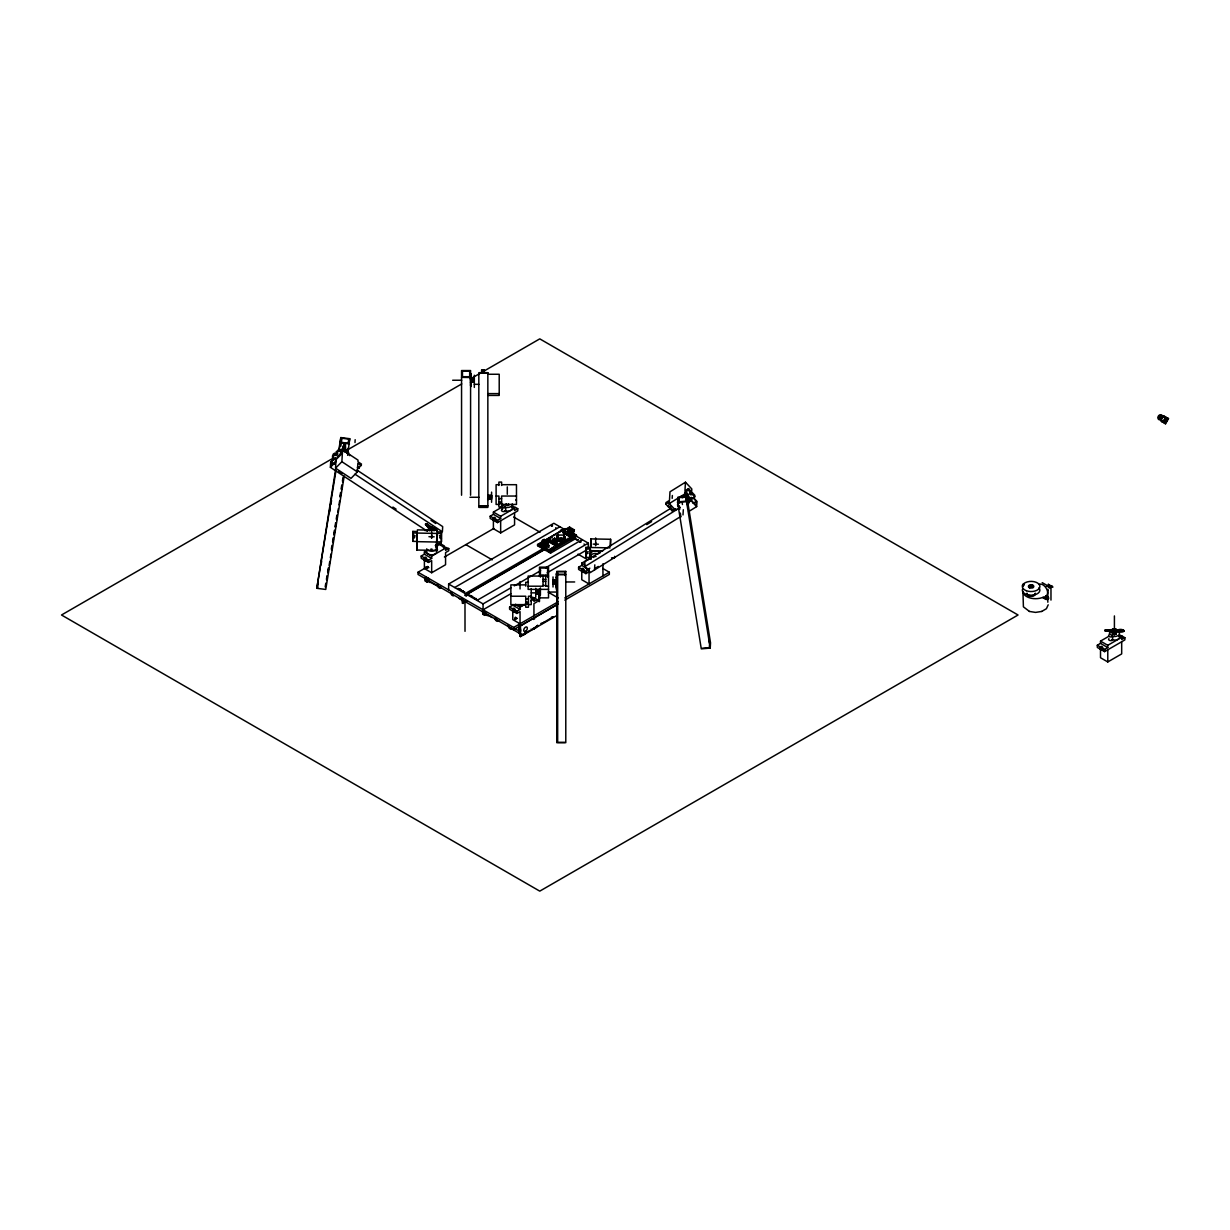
<?xml version="1.0" encoding="UTF-8"?>
<svg xmlns="http://www.w3.org/2000/svg" width="1230" height="1230" viewBox="0 0 1230 1230"><rect width="100%" height="100%" fill="white"/><g stroke="black" fill="none" stroke-linecap="round" stroke-linejoin="round"><path stroke-width="1.5" d="M435.435 545.797L440.894 543.706M440.847 543.875C437.265 543.875 441.509 543.798 440.217 544.49M440.601 543.983L440.755 543.429M470.583 385.036L471.029 386.435L470.583 381.761L471.029 382.991M470.583 383.868L470.583 384.729M471.029 382.791L470.583 383.422L470.583 373.889M470.583 385.421L471.029 384.544L471.029 385.559M471.029 384.129L470.583 382.791M471.029 373.889L471.029 386.404M487.849 496.044L487.849 495.26L488.31 498.673L488.295 495.26M516.2 500.087L516.2 499.718M516.354 500.595L516.323 499.78M539.493 595.751L539.032 601.516L539.493 594.444M556.083 579.499L556.76 590.984L556.083 582.959M556.314 579.93L556.314 573.211M556.76 590.969L556.76 589.447M556.76 574.333L556.314 574.302M1116.317 630.052L1116.363 630.344A1.983 1.138 0 0 1 1114.38 631.497A1.983 1.138 0 0 1 1112.397 630.344A1.983 1.138 0 0 1 1114.395 629.207L1115.871 629.729L1114.395 629.391A1.983 1.138 0 0 0 1112.397 630.529A1.983 1.138 0 0 0 1114.38 631.682A1.983 1.138 0 0 0 1116.363 630.529C1123.605 626.67 1128.74 634.142 1116.071 631.574C1117.886 630.068 1114.903 627.93 1116.732 630.713A2.429 1.399 0 0 1 1112.658 631.344A2.429 1.399 0 0 1 1113.765 628.991L1115.672 629.114M1116.194 629.376L1115.026 629.176A2.429 1.399 0 0 0 1111.982 630.283A2.429 1.399 0 0 0 1114.165 631.928A2.429 1.399 0 0 0 1116.825 630.544L1116.148 629.529M1116.732 631.282L1116.763 629.991M1123.052 631.405L1122.452 630.421L1123.928 630.759L1112.966 629.806L1112.627 634.188L1116.194 634.188L1116.394 630.344M1123.728 631.267L1123.59 630.267M1123.836 631.205L1123.851 630.39M471.029 375.657L471.029 377.887L470.583 376.78M470.583 375.688L470.583 377.518L461.558 377.379M470.583 375.319C471.49 371.076 470.767 385.513 470.583 378.21L474.319 378.194M488.295 499.611L488.295 496.766M539.032 590.569L539.493 589.601L535.757 590.016M539.032 601.516L539.032 599.948M539.032 600.486L539.032 593.46L539.048 594.428M539.032 598.702L539.048 598.026M539.048 596.965L539.048 596.243M539.493 601.516L539.493 588.786M556.314 586.818L556.314 586.018M556.083 582.098L556.083 584.388L556.314 583.497M556.314 577.777L556.314 577.039M463.003 591L462.203 591.292L463.341 590.846M471.029 384.729L471.029 383.914M471.582 595.904L470.583 596.319L471.69 595.874M682.281 497.535L683.173 497.566M425.488 524.072L429.762 529.807M344.631 449.211L344.615 449.473A2.429 1.983 3.3 0 0 342.724 449.488L345.692 450.119L345.215 449.473M344.062 443.922L342.171 449.734M344.615 449.473L342.74 449.165A5.043 4.121 3.3 0 0 339.48 450.795M344.231 443.43L345.322 443.738M344.661 443.277L345.307 443.999M682.988 496.859L681.943 497.566L683.111 496.935M425.534 524.687L426.364 523.703L434.405 528.608M425.734 525.01L425.534 523.949M434.036 528.177C427.487 525.702 436.204 531.637 426.21 523.657M426.825 524.272L426.164 525.026L426.502 523.78M429.87 529.269L425.749 524.749M430.93 527.778L432.914 527.547M431.853 528.393L432.284 527.455M344.216 476.041L325.75 589.447L316.817 588.309L335.59 469.706M317.74 587.894L317.986 583.743M427.302 531.206L330.378 467.323L330.686 462.111L334.022 458.698M334.545 458.652L331.208 462.065L330.962 466.232L335.406 461.68L335.652 457.514M357.361 467.323L358.853 468.261L361.497 464.094L357.945 461.742L358.038 460.128L342.57 449.934L342.478 451.548L338.927 449.211L338.834 450.78L342.386 453.117L336.051 459.605L332.5 457.252L332.592 455.7C333.914 451.118 335.698 455.177 337.712 453.378M338.927 449.211L336.374 451.825C339.296 453.839 335.267 458.067 335.144 453.086M361.405 465.647L357.853 463.31L357.361 471.89L351.027 478.378L335.544 468.184L336.128 458.16M339.28 450.334L340.818 437.573L349.75 438.71L347.598 455.254M341.448 442.37L341.679 438.203L348.828 439.125L348.582 443.277L341.448 442.37L340.833 446.152M335.544 468.184L341.879 461.696L342.386 453.117M354.993 442.569L355.163 439.71M358.853 468.261L358.945 466.693M412.834 531.406L412.742 532.959L441.401 533.528L441.493 531.96L436.988 531.883L437.08 530.268L417.431 529.884L417.339 531.498L412.834 531.406L412.742 541.354L417.247 541.446L417.247 533.051L416.739 550.041L436.389 550.425L436.896 533.436L436.804 550.779A2.26 1.307 0 0 0 437.173 549.21M412.742 541.354L412.834 539.801M416.739 550.041L417.247 541.446M431.576 538.202L431.761 535.188M432.268 527.947L433.283 528.239M436.896 541.83L441.401 541.923L441.493 531.96M441.401 541.923L441.401 533.528M680.528 516.615L590.2 572.627L584.65 566.723L584.957 561.51L670.442 508.497M610.095 547.873L585.941 547.396L585.849 548.964L590.354 549.041L590.262 559.05L590.354 549.041M590.354 557.436L585.849 557.359L585.941 555.791M590.446 547.488L590.954 538.894L610.603 539.278L610.603 545.997M595.581 545.736L595.766 542.722M594.521 570.043L594.813 564.847M610.188 546.151L610.603 539.278M614.6 556.344L614.508 557.913L611.51 557.851M670.888 506.207L669.627 508.175L670.78 506.422L668.397 506.868L665.845 504.146L665.937 502.593L669.489 500.395L669.981 491.8L685.464 482.206L691.798 488.94L691.491 494.091M668.397 506.868L668.736 504.838M669.627 508.175L672.18 510.88L675.731 508.682L675.639 510.296L669.305 503.562L669.397 501.948L665.845 504.146M672.18 498.35L672.349 495.49M672.18 510.88L672.272 509.328L669.72 506.606M677.592 502.424L677.884 497.212L686.832 496.428L710.525 642.875L710.217 648.087L701.285 648.871L677.592 502.424L686.524 501.625L686.832 496.428M678.76 497.658L678.514 501.825L685.663 501.179L685.894 497.028L678.76 497.658L679.667 503.285M683.004 514.94L683.311 509.727M688.6 511.619L696.657 506.606L684.772 493.968L684.864 492.354L688.416 490.155L688.508 488.602L684.956 490.801L685.464 482.206M684.864 492.354L691.199 499.088L694.75 496.889L694.842 495.336L692.29 492.615C691.875 497.581 687.862 493.215 691.06 491.308L688.508 488.602M691.306 497.243L691.106 500.702L687.878 502.701M691.86 497.996L691.691 500.779L696.134 505.499L696.38 501.333L693.043 497.796M696.657 506.606L696.964 501.41L693.628 497.858M709.526 644.858L709.356 647.641L702.207 648.272M426.241 567.584L427.471 568.46L425.626 567.138L427.702 566.538L428.793 567.676L427.533 566.769M426.902 567.952L428.178 567.138M514.693 618.367L515.708 619.49L514.755 618.321L517.184 618.336L515.293 618.905M516.569 618.167L515.37 617.214L515.939 617.89M1047.822 602.223L1047.852 589.846M1048.606 585.111C1050.082 585.08 1054.848 586.756 1048.36 587.417M1052.065 586.479C1054.202 589.524 1051.512 582.497 1049.359 588.155M415.079 535.65L412.834 536.418L413.726 534.512M588.186 551.64L585.941 552.408L586.08 554.115L588.094 553.192L585.849 552.347L586.172 550.64M1048.206 604.806L1046.423 608.712L1041.702 611.448M338.665 450.795L340.818 437.573M316.817 588.309L335.898 471.121M321.061 564.831L321.676 561.049M329.686 511.911L330.301 508.128M330.916 504.362L331.531 500.579M341.064 441.985L341.679 438.203M348.213 442.892L348.828 439.125M325.197 586.925L325.812 583.143M326.427 579.361L327.042 575.579M327.657 571.796L328.272 568.029M331.347 549.118L331.977 545.336M332.592 541.569L333.207 537.787M333.822 534.005L334.437 530.222M335.052 526.44L335.667 522.658M336.282 518.876L336.897 515.109M339.972 496.197L340.587 492.415M341.202 488.648L341.817 484.866M342.432 481.084L343.047 477.302M326.673 580.468L327.288 576.686M327.903 572.903L328.518 569.121M329.133 565.339L329.748 561.557M330.363 557.79L330.978 554.007M331.593 550.225L332.208 546.443M332.823 542.661L333.438 538.878M334.053 535.096L334.683 531.329M335.298 527.547L335.913 523.765M336.528 519.982L337.143 516.2M337.758 512.418L338.373 508.636M338.988 504.869L339.603 501.087M340.218 497.304L340.833 493.522M341.448 489.74L342.063 485.958M342.678 482.175L343.293 478.409M347.598 451.948L348.213 448.166M348.828 444.384L349.75 438.71M549.226 541.046L550.056 540.554L549.226 539.955L548.426 540.585L549.257 541.246M551.378 542.292L550.625 541.646L551.424 542.491M553.608 543.568L554.438 543.091L553.608 542.491L552.808 543.122L553.638 543.783M555.345 544.567L556.175 544.091L555.345 543.491L554.546 544.121L555.376 544.782M427.502 525.395L427.779 526.302L428.132 525.425M429.47 526.655L428.563 526.978L429.408 526.932M429.439 527.116L428.578 526.717L429.408 526.824M431.668 572.75L445.568 564.724L445.568 552.577L448.75 550.732L448.75 548.519L445.568 550.364L445.568 548.088L431.668 556.114L431.668 558.389L424.396 554.192L421.198 556.037L421.198 558.236L424.135 559.927C423.566 554.668 428.886 557.913 425.549 560.757L428.471 562.433L431.668 560.603L431.668 572.75L424.396 568.552L424.396 559.881M424.135 559.927L426.149 559.296M517.753 508.682L514.571 510.527L514.571 508.251L500.656 516.277L500.656 518.553L493.399 514.355L490.201 516.2L490.201 518.414L493.138 520.09C492.569 514.832 497.873 518.076 494.537 520.92L497.474 522.612L517.753 510.896L517.753 508.682L514.817 506.991L512.31 507.344M493.138 520.09L495.644 519.752M524.687 604.468L520.044 607.143L520.044 609.419L512.772 605.221L509.589 607.067L509.589 609.265L512.526 610.956C511.957 605.698 517.261 608.942 513.925 611.771L516.861 613.463L520.044 611.633L520.044 623.779L512.772 619.582L512.772 609.173M512.526 610.956L514.817 610.449M533.943 615.753L533.943 603.607L537.141 601.762L537.141 599.548L534.204 597.857L531.913 598.38M582.928 569.736L585.864 571.427L589.047 569.582L581.775 565.385L578.592 567.23L578.592 569.429L581.513 571.12C580.96 565.862 586.264 569.106 582.928 571.935L585.864 573.626L589.047 571.796L589.047 583.942L581.775 579.745L581.775 569.336M581.513 571.12L583.543 570.489M1124.866 637.709L1121.683 639.554L1121.683 637.278L1107.784 645.304L1107.784 647.58L1100.512 643.382L1097.314 645.227L1097.314 647.441L1100.25 649.133C1099.682 643.859 1105.001 647.103 1101.665 649.947L1104.586 651.639L1124.866 639.923L1124.866 637.709L1121.945 636.018L1119.915 636.663M1100.25 649.133L1102.772 648.779M1112.812 633.619L1112.966 632.758M1116.194 634.188L1115.164 632.774M1112.012 631.267L1112.704 629.499L1112.627 631.897L1104.848 630.313L1112.704 629.499M1113.35 630.191L1115.303 630.852L1113.857 629.991M437.526 585.096A7.718 4.443 -60.1 0 0 440.847 588.171L441.078 587.356A6.827 3.936 -60.1 0 1 440.509 587.371M465.017 631.328L464.986 601.116A6.827 3.936 -60.1 0 1 464.417 601.116M494.937 618.244A7.718 4.443 -60.1 0 0 498.258 621.319L498.719 620.458M1121.299 630.652L1120.422 631.005L1121.253 630.713M1122.314 630.59L1123.205 630.606M1105.708 630.037C1108.599 632.589 1099.205 628.284 1112.627 631.528M348.336 454.762L348.582 452.64A5.043 4.121 3.3 0 0 344.046 449.15M343.97 445.752L344.831 446.198M345.061 444.215L344.339 444.814L344.877 444.23M344.585 447.459L344.062 447.582M344.892 443.969L344.169 444.568M692.29 492.615L690.799 493.491L689.63 492.538M344.077 443.661L342.74 449.211M548.273 541.523C556.637 536.68 541.139 544.644 550.763 540.139M552.931 541.615L549.825 542.491L552.531 541.523M552.332 541.431L550.071 542.63M552.654 544.06L555.16 542.907L554.115 542.276M556.098 543.214C557.744 543.46 554.161 544.767 553.792 544.767M345.184 450.657L344.984 449.873M427.164 530.807L429.347 528.239A5.043 4.121 3.3 0 1 435.482 528.762L436.327 529.592A5.043 4.121 3.3 0 1 437.142 531.652M557.129 536.603L557.759 535.65M557.129 537.233L557.359 536.28M557.129 537.848L557.359 536.895M557.129 538.479L557.359 537.525M557.359 538.156L556.852 539.171L556.852 535.988L557.759 536.065M427.594 566.6L427.594 566.969M439.418 535.573C443.031 537.725 436.819 537.08 441.401 538.54M593.475 556.683L593.644 557.482M1164.948 423.397L1167.87 418.323M1164.333 423.043L1165.579 423.766L1168.5 418.677L1164.318 416.263L1165.563 416.985M426.779 560.173L425.549 560.757M556.852 543.045L556.098 543.445M584.173 571.366L582.928 571.935M1047.514 598.18C1044.208 595.966 1049.375 600.055 1045.838 598.441M561.387 541.015L558.712 541.015L561.51 541.077M1113.627 629.914L1113.35 630.698M1105.57 630.39L1112.704 629.868M542.907 544.383L542.507 540.216L542.107 544.383M540.416 542.999C541.938 542.061 539.247 544.905 540.416 546.689M544.521 539.739C543.537 537.31 542.568 549.349 544.521 549.01M544.352 541.861L544.521 547.166M546.074 540.816L545.674 539.724L546.151 546.243M546.151 540.677L546.074 540.693M547.304 538.786L547.304 539.478M548.918 537.848L548.918 538.555M550.533 536.926L550.533 537.618M547.365 541.154C545.367 542.507 549.979 540.431 547.365 545.551M552.162 535.988L552.162 536.68M553.777 535.05L553.777 535.742M542.507 548.534L542.507 547.842M555.391 534.112L555.391 534.804M557.021 533.174L557.021 533.866M558.635 532.236L558.635 532.944M561.879 530.376L561.879 531.068M563.494 529.438L563.494 530.13M546.028 549.21L545.736 550.41L545.443 549.21M550.133 548.611L550.64 549.395L550.932 548.611M551.747 547.673L552.562 547.673M553.377 546.735C554.284 546.228 553.792 546.889 554.177 550.425M554.991 545.797L555.791 545.797M556.621 544.859L557.421 544.859M558.236 543.921L559.035 543.921M559.85 542.999L560.357 543.783L560.649 542.999M561.48 542.061L561.987 542.861L562.279 542.061M563.094 541.123L563.894 541.123M564.708 540.185L565.001 540.985L565.523 540.185M566.338 539.247L567.138 539.247M567.952 538.325L568.752 538.325M569.567 537.387L570.382 537.387M571.197 536.449L571.996 536.449M572.811 535.511L573.103 536.311L573.611 535.511M332.5 457.252L335.052 454.639M336.282 453.393L338.834 450.78M337.404 456.745L341.217 452.855M330.378 467.323L335.928 461.634M433.821 529.653L433.391 528.808M540.416 543.506L540.524 543.721M542.046 542.568L542.43 541.6L542.046 542.691M543.66 541.63L544.06 540.662L544.352 541.523M563.894 530.53L563.094 530.53L568.168 532.129L567.522 535.45L569.183 536.403L573.072 533.128L573.072 531.944M550.379 542.814L552.931 541.4M432.022 549.134L430.915 549.041M1116.194 631.236L1112.427 630.959L1116.01 630.606L1115.948 633.865M512.31 506.56L513.417 506.176L512.526 508.62M1029.448 611.448L1023.406 606.836L1022.945 591.399A12.623 7.288 0 0 0 1041.887 597.719C1053.695 596.304 1044.378 581.744 1039.104 584.419M1102.772 649.563L1101.665 649.947M1113.458 630.221L1114.949 629.499L1115.456 630.513M1115.303 630.667L1114.38 630.975L1114.564 629.945M1109.983 630.698L1109.214 630.498L1110.06 631.005M568.383 529.899C574.272 526.763 564.585 529.93 569.152 531.083L571.827 529.684L568.383 530.268L570.489 528.546M458.252 588.386L458.037 588.294M567.753 530.268L570.167 528.362M669.305 503.562L684.772 493.968M646.765 524.626L651.608 521.612M584.65 566.723L680.282 507.421M693.151 503.331L696.38 501.333M587.433 569.674L589.846 568.168M518.799 631.205L519.26 625.763L518.799 631.205A7.718 4.443 -60.1 0 0 520.936 634.972M430.915 528.393L432.284 527.808M594.075 556.637L596.104 556.467M466.37 601.547L462.403 603.115L465.724 601.178M520.121 625.363L520.459 636.633L520.459 625.901L557.005 604.683M519.813 636.264L529.776 630.483M533.097 628.545L538.079 625.655M541.4 623.733L553.023 616.983M520.459 636.633L556.975 615.415M333.853 457.76L61.5 615L539.77 891.135L1018.056 615L539.77 338.865L471.69 378.179M347.137 450.088L461.727 383.929M424.396 554.192L424.396 551.916L427.487 550.133M493.399 514.355L493.399 512.08L502.655 506.729M425.549 558.543L428.471 560.234L431.668 558.389M494.537 518.706L497.474 520.398L500.656 518.553M558.205 603.961L513.663 629.668L418.016 574.441L418.016 572.227L424.611 568.429M444.399 557.005L493.876 528.439M493.399 518.307L493.399 528.716L500.656 532.913L514.571 524.887L514.571 512.741M448.627 589.908L448.627 584.019L553.854 523.273L564.416 529.361M551.578 525.287L552.439 525.979M555.729 527.67L556.129 528.116M454.685 587.51L559.911 526.763M574.825 537.264L574.825 539.094L550.533 553.131L537.572 545.674L537.572 544.49L565.108 528.593L565.108 529.776M560.25 532.006L559.588 531.729M572.688 534.081L573.703 533.789L572.75 532.129L574.41 529.915L569.505 527.07L563.632 530.468L563.002 532.836L564.647 533.789C567.138 532.621 566.753 535.634 566.6 533.805M537.572 545.674L540.816 543.798M552.162 537.264L545.782 540.985M566 529.623L569.813 527.424L569.813 528.531M540.877 546.335L540.877 544.49L544.121 542.615M567.614 529.1L569.336 528.254L568.26 529.469M569.721 528.623L568.06 528.992M563.002 532.544L564.016 532.236M563.632 532.836L564.016 531.944M546.151 542.553C545.198 541.723 545.889 543.014 545.336 546.243M552.854 539.217L554.622 538.202L557.252 539.724L555.499 541.953L552.854 540.431L552.854 539.217L555.499 540.739L557.252 539.724M552.685 540.032L554.346 539.463L552.854 540.431M566.077 533.513L564.908 533.943L565.815 533.359M572.273 530.315L570.551 530.422L572.657 529.946L571.197 531.16M566.861 533.958L565.431 534.235L566.338 533.651M572.657 529.946L570.551 530.422M569.505 536.219L568.537 533.297L574.379 529.823L567.522 532.498M565.954 534.543L567.384 534.251L566.999 535.142M448.627 584.019L465.201 593.583L544.121 548.027M567.906 534.558C564.324 535.327 569.213 533.635 567.261 535.296M545.736 549.134L548.98 547.258L548.98 545.428L545.736 547.288L540.877 544.49M552.055 543.552L554.361 542.215M573.78 531.176L574.087 529.884M552.055 543.768L554.238 542.353M552.608 544.091L555.16 542.676M557.436 541.246L555.76 541.8M569.951 534.127L573.78 531.913M465.201 593.583L465.201 595.428L466.477 596.166L466.477 594.321L545.397 548.765M572.75 533.236L574.087 531.36M465.201 595.428L544.121 549.871M568.537 535.742L570.197 535.819L569.567 535.158M556.621 542.907L557.421 543.045M572.688 534.374L573.072 533.497L572.058 534.005M546.151 549.948L545.336 549.948M554.576 545.228L556.898 543.675M469.768 595.043L469.322 594.905M548.918 551.04L576.455 535.142L576.455 536.326L548.918 552.224L548.918 551.04L537.572 544.49M573.703 538.386L574.656 537.848M575.625 539.478L576.44 538.863M476.441 598.549L475.164 599.225L476.287 598.764M477.009 600.394L582.221 539.647M579.884 541.63L580.745 542.338M584.035 543.998L584.435 544.46M466.477 594.321L483.067 603.899L511.004 587.755M514.294 585.864L540.6 570.674M545.536 567.83L588.278 543.153L572.058 533.712M511.004 593.644L483.067 609.788L483.067 603.899M547.181 572.765L586.633 549.995M581.775 565.385L581.775 563.109L591.046 557.759M530.868 600.901L533.943 599.118L533.943 601.393L537.141 599.548M513.925 609.573L516.861 611.264L520.044 609.419M595.228 568.229L598.318 566.446M418.016 572.227L513.663 627.454L558.205 601.747M564.801 597.949L609.327 572.227L609.327 574.441L564.801 600.148M1029.203 587.571L1033.031 585.357M1046.253 586.356C1050.482 587.14 1048.098 582.297 1048.252 584.865M1047.668 589.355L1047.852 590.431M1100.512 643.382L1100.512 641.107L1108.23 636.648M1101.665 647.733L1104.586 649.425L1107.784 647.58M1100.512 647.334L1100.512 657.743L1107.784 661.94L1121.683 653.914L1121.683 641.768M430.592 528.116L432.345 527.624M567.753 529.899L569.152 530.714L571.827 529.315M569.152 530.714L572.273 529.946M563.663 539.293L557.913 539.309M557.836 535.065L563.663 535.065M502.563 505.515L502.148 505.699A2.26 1.307 0 0 0 502.148 507.529A2.26 1.307 0 0 0 505.33 507.529L508.344 507.421A5.043 2.921 0 0 0 512.341 504.715L512.234 503.946M502.563 509.189L502.148 509.374A2.26 1.307 0 0 0 502.148 511.219A2.26 1.307 0 0 0 505.33 511.219L508.344 511.096A5.043 2.921 0 0 0 512.341 508.39L512.234 507.636M436.389 547.288L436.804 547.104A2.26 1.307 0 0 0 435.804 544.921M590.954 556.544L590.538 556.729A2.26 1.307 0 0 0 591 558.774M531.913 599.471L532.79 597.042M514.817 611.556L513.925 611.771M1109.675 634.542L1109.26 634.726A2.26 1.307 0 0 0 1109.26 636.556A2.26 1.307 0 0 0 1112.458 636.556L1115.472 636.448A5.043 2.921 0 0 0 1119.454 633.742L1119.346 632.989A5.043 2.921 0 0 0 1118.162 631.636M1107.8 630.606L1108.03 630.606M556.098 584.204L556.76 590.784M575.025 536.741L575.025 535.911M426.395 524.165L426.933 524.703M564.647 538.909L563.186 538.786C563.694 541.508 562.679 537.372 564.647 538.294M435.435 545.428L440.217 544.121M437.88 544.183L438.018 544.321M1041.779 611.433L1035.583 612.402L1029.372 611.433M1119.915 637.524L1120.53 635.203L1119.638 636.54M465.017 601.87L464.755 601.931A7.718 4.443 -60.1 0 1 464.11 601.931M522.412 634.265L522.166 635.08A6.811 3.921 -60.1 0 0 526.994 632.112M436.496 543.599L440.325 543.306M436.496 543.968L440.155 543.675M1116.071 631.574L1123.205 630.975M444.414 548.226C441.339 545.336 444.66 547.058 448.75 548.519M563.478 538.448C559.312 536.003 557.436 540.431 558.143 538.863M470.583 373.966L470.583 374.966M471.029 374.197L471.029 375.058M470.583 377.733L471.029 380.454M471.029 378.671L474.319 378.64M471.029 379.209L474.319 379.24M481.622 370.553L484.328 370.553M479.731 372.828L486.942 372.828M488.049 374.258L499.211 374.258L499.211 395.43L488.049 395.43M462.465 376.703L469.676 376.703M470.721 378.886L474.319 378.886M470.721 379.363L474.319 379.363M470.721 379.87L474.319 379.87M452.671 380.239L461.696 380.239M470.721 380.316L474.319 380.316M470.721 380.839L474.319 380.839M470.721 381.408L474.319 381.408M470.721 381.823L474.319 381.654M474.319 382.161L471.029 381.715L470.583 385.559M474.319 384.314L478.824 384.314M488.049 393.615L499.211 393.615M498.903 484.697L496.105 484.697L496.105 504.438L498.903 504.438M501.609 484.697L516.477 484.697L516.477 504.438L501.609 504.438M487.987 495.413L491.585 495.352M496.105 496.044L498.903 496.044L498.903 507.037L501.609 507.037L501.609 496.044L516.477 496.044M487.987 496.197L491.585 496.29M487.987 496.659L491.585 496.659M487.987 496.92L491.585 496.92M469.952 497.274L478.962 497.274M487.987 497.458L491.585 497.458M487.987 497.766L491.585 497.766M487.987 498.242L491.585 498.242M498.903 498.642L501.609 498.642M487.618 498.95L491.585 498.857M487.618 499.211L491.585 499.134M498.903 502.024L501.609 502.024M498.903 503.654L501.609 503.654M478.824 505.807L487.849 505.807M565.308 529.946L564.401 529.423L565.831 529.423M558.466 535.219L558.036 535.911M563.755 536.08L564.647 536.003L564.647 539.201M556.852 536.265L557.759 536.28M563.755 536.219L564.647 536.418M556.852 536.603L557.759 536.48M563.755 536.634L564.647 536.618M556.852 536.818L557.759 536.695M563.755 536.91L564.647 536.834M556.852 537.018L557.759 537.11M563.755 537.126L564.647 537.033M556.852 537.233L557.759 537.31M563.755 537.326L564.647 537.249M556.852 537.51L557.759 537.525M564.647 537.664L563.755 537.679L564.647 537.879M556.852 537.725L557.759 537.725M556.852 538.14L557.759 538.156M563.755 538.094L564.647 538.079M556.852 538.279L557.79 539.171L557.744 535.188L557.759 538.771L556.852 538.894M556.852 538.479L557.759 538.571M563.755 538.725L564.647 538.494M559.22 538.863L558.866 539.785L559.22 538.786M559.588 538.863L559.942 539.785L559.588 538.786M560.296 538.863L560.665 539.785L560.296 538.786M561.387 538.863L561.018 539.785L561.387 538.786M562.11 538.863L561.741 539.785L562.11 538.786M562.833 538.863L562.464 539.785L562.833 538.786M564.14 538.371L564.647 539.124M558.605 540.693L561.51 540.693M556.76 574.01L556.314 584.358M557.667 574.333L564.877 574.333M556.76 574.656L565.785 574.656M540.401 575.163L547.611 575.163M548.519 576.055L528.131 576.055L528.131 589.37L548.519 589.37M543.014 579.422L545.72 579.422M553.023 579.93L556.621 579.914M553.023 580.437L556.621 580.437M553.023 580.668L556.621 580.683L556.621 583.989M553.023 581.114L556.621 581.114M543.014 581.39L545.72 581.39M553.023 581.636L556.621 581.636M565.646 581.959L574.671 581.959M528.439 582.282L525.733 582.282L525.733 586.126M553.023 582.174L556.621 582.174M553.023 582.682L556.621 582.682M553.023 583.158L556.621 583.158M553.023 583.451L556.621 583.451M553.023 584.004L556.76 583.927M525.733 584.88L510.865 584.88L510.865 604.622L525.733 604.622M543.014 585.48L545.72 585.48M528.131 586.203L543.014 586.203L543.014 575.332M548.519 586.203L545.72 586.203L545.72 575.332M535.757 590.446L539.355 590.369M535.757 590.554L539.493 590.569M535.757 590.769L539.355 590.769M535.757 591.323L539.355 591.323M535.757 591.83L539.355 591.83M535.757 592.23L539.355 592.23M548.38 592.045L557.39 592.045M535.757 592.752L539.355 592.752M531.237 592.86L539.355 592.922M535.757 593.537L539.493 593.46L539.048 594.259M535.757 593.721L539.355 593.644M535.757 593.905L539.493 593.982M510.865 596.227L525.733 596.227L525.733 607.236L528.439 607.236L528.439 596.227L531.237 596.227M539.493 597.872L548.519 597.872L548.519 567.153L539.493 567.153L539.493 576.24M525.733 598.841L528.439 598.841M525.733 602.223L528.439 602.223M525.733 603.853L528.439 603.853M528.439 604.622L531.237 604.622L531.237 588.616M1115.195 630.437L1113.75 630.698M1113.75 630.606L1115.21 629.914M564.877 742.366L557.667 742.366L557.667 571.704L564.877 571.704L564.877 575.532M428.947 536.711L434.159 536.803M593.183 544.106L598.395 544.213M416.739 541.646L436.389 542.03M590.262 550.656L602.762 550.902M336.374 451.825L337.312 452.071M508.467 503.931C511.388 506.253 502.609 505.576 506.437 503.777M340.51 442.769L349.458 443.922M427.563 529.884L427.071 529.823A2.26 1.845 3.3 0 0 425.119 530.699M1111.659 639.723L1115.472 640.123A5.043 2.921 0 0 0 1119.454 637.417L1119.346 636.663A5.043 2.921 0 0 0 1118.9 635.941M504.546 510.696L505.745 511.019L505.638 507.313L502.255 504.408A5.043 2.921 0 0 1 502.486 503.67M1023.96 585.403L1023.96 584.511A1.814 1.046 0 0 0 1023.129 584.804M348.49 454.208L348.951 454.424A2.26 1.845 3.3 0 1 349.797 455.669M519.429 630.821L520.459 631.39L514.263 628.607M441.109 588.125L430.946 582.497A7.718 4.443 -60.1 0 1 427.579 578.623M458.974 598.41L461.988 600.148M488.633 615.584L491.923 617.491M495.229 619.382L498.519 621.273M511.865 628.961L519.414 633.296M1167.255 417.969L1168.5 418.677M1165.579 423.766L1161.397 421.352L1162.642 422.059M1042.21 582.636L1050.758 587.571M1118.777 635.602L1121.683 637.278M1029.203 585.357L1033.031 587.571M1045.623 595.72L1048.022 597.104A1.814 1.046 0 0 1 1048.022 598.58A1.814 1.046 0 0 1 1045.454 598.58L1043.055 597.196M1045.623 596.304L1048.022 597.688A1.814 1.046 0 0 1 1048.022 599.179A1.814 1.046 0 0 1 1045.454 599.179L1043.055 597.78M1100.512 641.107L1107.784 645.304M1097.314 645.227L1100.25 646.918M572.196 532.682L576.455 535.142M573.211 538.156L574.825 539.094M511.649 506.56L514.571 508.251M513.663 517.015L540.062 532.236M577.992 554.146L587.879 559.85M602.731 568.429L609.327 572.227M549.226 540.339L550.01 540.8M551.378 541.584L552.178 542.046M553.608 542.876L554.407 543.337M555.345 543.875L556.145 544.337M548.457 540.385L549.257 540.846M552.854 542.922L553.638 543.383M554.576 543.921L555.376 544.383M493.399 512.08L500.656 516.277M581.775 563.109L584.68 564.785M545.736 543.552L548.98 545.428M490.201 516.2L493.138 517.891M578.592 567.23L581.513 568.921M540.816 545.674L539.201 544.736L539.201 546.581M548.918 550.348L550.533 551.286L550.533 553.131M465.847 544.613L492.231 559.85M548.303 592.23L558.205 597.949M441.478 544.321L444.414 546.012M438.295 543.891L445.568 548.088M531.037 597.426L533.943 599.118M424.396 551.916L431.668 556.114M515.693 604.622L520.044 607.143M421.198 556.037L424.135 557.728M509.589 607.067L512.526 608.758M472.935 596.581L472.12 597.196M474.734 597.596L473.919 598.211M425.349 581.114L425.211 577.823L425.349 581.114L427.271 582.205L427.271 578.853M482.775 614.262L482.621 610.972L482.775 614.262L484.682 615.354L484.682 612.002M356.9 470.045L442.692 526.594L442.385 531.791L354.993 474.196M341.879 461.696L357.361 471.89M430.977 520.351L435.743 523.488M331.208 462.065L334.391 464.156M338.911 471.459L342.078 473.565M392.924 507.068L396.106 509.159M428.255 525.687L427.348 526.01M433.283 528.116L433.698 528.546A1.983 1.614 3.3 0 1 434.221 529.715M688.416 490.155L690.968 492.876M692.198 494.183L694.75 496.889M686.217 492.138L688.754 494.844M585.234 566.784L589.677 571.52M599.886 553.162L598.134 551.547A5.043 4.121 3.3 0 0 592.014 551.824L591.153 552.639A5.043 4.121 3.3 0 0 590.907 556.744M1050.251 586.11L1049.036 584.85M436.158 546.904L436.712 548.38A5.043 2.921 0 0 1 432.714 551.086L431.407 551.148A5.043 2.921 0 0 1 426.718 548.841M436.158 550.579L436.712 552.055A5.043 2.921 0 0 1 432.714 554.761L431.407 554.822A5.043 2.921 0 0 1 426.718 552.516L426.626 551.763A5.043 2.921 0 0 1 427.425 550.333M564.14 535.88L564.385 536.834M564.14 536.495L564.385 537.464M564.14 537.126L564.385 538.079M564.14 537.756L564.385 538.709M483.359 609.972L484.682 615.354M425.949 576.824L427.271 582.205M552.178 541.661L551.424 541.354M685.894 497.028L687.109 504.531M708.987 639.723L709.602 643.475M686.524 501.625L710.217 648.087M682.05 502.024L682.45 504.531M679.114 505.576L679.729 509.328M680.328 513.079L680.943 516.846M502.363 508.851L502.255 508.098A5.043 2.921 0 0 1 502.486 507.344M345.399 444.091L345.692 450.119M433.544 527.793L433.544 527.962A2.429 1.983 3.3 0 1 434.682 529.746M488.295 495.137L488.295 496.689M1105.047 630.175L1105.032 631.113M470.583 374.827L470.583 380.454M463.049 599.902L463.049 603.484M462.403 603.115L462.403 599.533A6.827 3.936 -60.1 0 0 463.003 600.501M1121.945 636.018L1121.945 638.232M1115.856 631.482L1115.856 634.434M1115.272 631.436L1115.272 634.373M1114.764 631.543L1114.764 634.495M1114.411 615.923L1114.411 634.772M1113.873 631.79L1113.873 634.741M1113.657 631.467L1113.657 634.419M1113.242 631.282L1113.242 634.219M1112.627 631.236L1112.627 634.188M1112.427 630.959L1112.427 633.896M1107.784 649.794L1107.784 661.94M1104.586 649.425L1104.586 651.639M1050.974 588.032L1050.974 600.086M1023.129 586.279L1023.129 585.695A1.814 1.046 0 0 1 1023.944 583.942M602.946 563.771L602.946 575.917M595.674 537.925L595.674 545.29M590.954 538.894L590.954 547.288M588.278 543.153L588.278 547.565M585.941 547.396L585.849 557.359M585.864 571.427L585.864 573.626M571.596 535.988L571.596 540.37M569.505 527.07L569.336 528.623M565.554 533.205L565.293 530.468M564.647 530.837L564.647 533.789M564.201 535.588L564.324 539.201M564.14 535.665L564.14 538.786M555.499 540.739L555.499 541.953M554.622 538.202L554.622 539.417M553.023 576.916L553.023 587.002M547.765 545.305L547.365 541.385L546.966 545.305M547.611 577.131L547.611 568.045L540.401 568.045L540.401 577.131M545.736 540.216L545.736 550.41M544.121 539.278L544.121 549.472M542.507 540.216L542.507 544.613M540.401 587.894L540.401 595.166M539.724 589.601L539.724 593.952M535.757 588.324L535.757 597.196M534.204 597.857L534.204 600.071M520.044 581.59L520.044 588.955M516.861 611.264L516.861 613.463M513.663 627.454L513.663 629.668M507.298 486.896L507.298 494.26M501.609 485.466L501.609 482.083L498.903 482.083L498.903 485.466M500.656 520.767L500.656 532.913M497.474 520.398L497.474 522.612M491.585 492.123L491.585 502.286M486.942 507.252L486.942 505.961L479.731 505.961L479.731 507.252M484.328 372.967L484.328 369.83L481.622 369.83L481.622 372.967M474.319 375.227L474.319 387.419M471.259 377.764L471.259 382.607M470.583 495.213L470.583 370.553L461.558 370.553L461.558 495.213M469.676 376.934L469.676 371.245L462.465 371.245L462.465 376.934M431.668 530.561L431.668 537.925M428.471 560.234L428.471 562.433M521.197 634.603A6.811 3.921 -60.1 0 1 520.428 628.346M526.594 631.543A5.673 3.26 -60.1 0 1 524.595 633.327M520.598 631.021A5.673 3.26 -60.1 0 1 520.721 629.745M511.403 628.715A6.811 3.921 -60.1 0 1 509.159 626.639M488.11 615.354A6.811 3.921 -60.1 0 1 485.865 613.278M510.957 629.022A7.718 4.443 -60.1 0 1 508.236 625.132M488.356 615.646A7.718 4.443 -60.1 0 1 485.004 611.771M487.51 614.739A6.827 3.936 -60.1 0 1 487.034 614.523M486.619 614.216A6.827 3.936 -60.1 0 1 485.988 613.324M497.412 620.412A6.827 3.936 -60.1 0 1 496.167 619.49M495.89 618.998A6.827 3.936 -60.1 0 1 495.567 617.783M520.844 633.957A6.827 3.936 -60.1 0 1 519.798 632.758M519.598 632.189A6.827 3.936 -60.1 0 1 519.475 631.543M511.265 628.207A6.827 3.936 -60.1 0 1 510.266 627.9M509.85 627.592A6.827 3.936 -60.1 0 1 509.22 626.7M544.582 621.827A6.811 3.921 -60.1 0 1 540.939 623.395M553.146 617.122A6.811 3.921 -60.1 0 1 551.901 617.645M552.439 617.06A5.919 3.413 -60.1 0 1 551.424 617.168M533.651 628.807A5.919 3.413 -60.1 0 0 537.695 625.209A6.811 3.921 -60.1 0 1 530.976 629.191M533.651 619.459A5.919 3.413 -60.1 0 1 534.727 618.675M536.449 626.27A5.919 3.413 -60.1 0 1 533.282 628.591M345.153 449.719A2.429 1.983 3.3 0 1 346.137 451.026M344.892 450.011A1.983 1.614 3.3 0 1 345.538 450.672M343.908 451.748A5.043 4.121 3.3 0 1 348.029 454.208M429.209 530.853A5.043 4.121 3.3 0 1 434.236 530.73M429.808 529.484A2.429 1.983 3.3 0 1 429.916 528.977M590.631 559.127A5.043 2.921 0 0 1 590.877 558.374M688.477 501.671A5.043 4.121 3.3 0 0 688.862 500.656L688.923 499.58A5.043 4.121 3.3 0 0 684.756 495.798L683.434 495.736A5.043 4.121 3.3 0 0 680.021 497.135M678.161 503.393A2.26 1.845 3.3 0 1 678.545 500.825M687.616 505.161A5.043 4.121 3.3 0 0 688.708 503.255L688.769 502.178A5.043 4.121 3.3 0 0 686.97 499.349M679.514 506.729A2.26 1.845 3.3 0 1 678.391 503.424M590.754 559.343A5.043 4.121 3.3 0 1 591.015 555.237L591.861 554.438A5.043 4.121 3.3 0 1 597.995 554.146M524.288 604.53A5.043 2.921 0 0 1 521.105 605.79L519.798 605.852A5.043 2.921 0 0 1 515.555 604.268M1108.907 638.678A2.26 1.307 0 0 0 1109.491 640.353A2.26 1.307 0 0 0 1112.458 640.246L1112.75 636.341L1109.368 633.45A5.043 2.921 0 0 1 1111.028 631.421M1164.349 417.462A2.706 2.214 -60 0 1 1167.009 418.815A2.706 2.214 -60 0 1 1165.533 422.151A2.706 2.214 -60 0 1 1162.611 421.383M1160.505 418.969A1.86 1.522 -60 0 0 1161.474 415.925A1.86 1.522 -60 0 0 1158.706 416.97A1.86 1.522 -60 0 0 1160.505 418.969A2.706 2.214 -60 0 0 1162.704 421.275A2.706 2.214 -60 0 0 1165.041 418.062A2.706 2.214 -60 0 0 1162.319 416.293M1162.827 416.924A2.291 1.876 -60 0 1 1165.087 418.062A2.291 1.876 -60 0 1 1163.841 420.891A2.291 1.876 -60 0 1 1161.351 420.245M1162.888 416.54A2.291 1.876 -60 0 1 1164.333 419.661A2.291 1.876 -60 0 1 1160.905 419.984A2.706 2.214 -60 0 0 1163.565 421.429A2.706 2.214 -60 0 0 1165.471 418.108A2.706 2.214 -60 0 0 1162.765 416.555M1038.935 587.848A8.779 5.074 0 0 1 1031.801 595.212A8.779 5.074 0 0 1 1022.76 588.586M1035.122 593.352A4.151 2.399 0 0 1 1031.109 596.381A4.151 2.399 0 0 1 1027.111 593.352M1035.26 593.383A4.151 2.399 0 0 1 1031.109 595.781A4.151 2.399 0 0 1 1026.958 593.383M1022.668 585.818A1.814 1.046 0 0 1 1022.668 585.28M467.169 601.116A6.811 3.921 -60.1 0 1 464.771 601.762M463.018 600.747A6.811 3.921 -60.1 0 1 462.526 599.687M452.994 595.259A6.811 3.921 -60.1 0 1 451.579 592.153M429.701 581.898A6.811 3.921 -60.1 0 1 428.932 581.19M428.455 580.13A6.811 3.921 -60.1 0 1 428.286 578.777M428.686 579.376A5.919 3.413 -60.1 0 1 428.547 578.208M462.987 601.593A7.718 4.443 -60.1 0 1 461.388 598.057M453.532 595.874A7.718 4.443 -60.1 0 1 450.81 591.984M430.1 581.59A6.827 3.936 -60.1 0 1 429.209 581.067M428.578 580.176A6.827 3.936 -60.1 0 1 428.255 578.961M439.525 587.064A6.827 3.936 -60.1 0 1 438.141 584.634M453.332 594.951A6.827 3.936 -60.1 0 1 452.855 594.751M452.087 594.044A6.827 3.936 -60.1 0 1 451.81 593.552M451.61 592.968A6.827 3.936 -60.1 0 1 451.487 592.322M412.834 536.418C412.542 541.354 417.324 534.942 412.742 536.341M458.99 589.293L459.851 588.801L458.99 589.293M560.434 530.637L561.295 530.145L560.434 530.637M461.388 590.062L460.574 590.2L461.419 589.923M1160.305 417.524L1161.351 417.57L1160.305 417.524M554.161 538.648L555.991 538.786L554.161 538.648M554.161 539.324L555.991 539.463L554.161 539.324M463.941 591.984L464.755 591.953L463.956 591.938M1118.67 630.498L1119.546 630.575L1118.67 630.498M510.911 597.58L510.911 597.58M557.313 535.573L557.175 539.171L557.313 535.573M558.712 540.477L558.605 541.369L561.51 541.369L561.51 540.401L558.774 540.462M538.679 544.198L539.924 544.613L538.679 544.198M538.679 545.367L539.924 545.782L538.679 545.367M547.012 539.647L547.012 539.647M548.626 538.709L548.626 538.709M550.24 537.787L550.24 537.787M551.87 536.849L551.87 536.849M558.343 533.113L558.343 533.113M559.957 532.175L559.957 532.175M561.587 531.237L561.587 531.237M547.073 547.089L547.073 547.089M548.396 549.81L549.641 550.225L548.396 549.81M548.396 550.979L549.641 551.394L548.396 550.979M551.87 548.073L551.87 548.073M553.485 547.135L553.485 547.135M555.099 546.197L555.099 546.197M556.729 545.259L556.729 545.259M558.343 544.321L558.343 544.321M563.202 541.523L563.202 541.523M566.446 539.647L566.446 539.647M568.06 538.709L568.06 538.709M569.674 537.787L569.674 537.787M571.304 536.849L571.304 536.849M574.302 534.835L575.548 535.25L574.302 534.835M552.439 525.287L551.394 525.871L552.439 525.287M459.144 587.14L459.144 587.14M557.99 530.084L557.99 530.084M542.507 540.447L542.507 540.447M460.743 588.063L460.743 588.063M462.342 588.986L462.342 588.986M463.925 589.908L463.925 589.908M465.524 590.831L465.524 590.831M470.952 593.952L470.952 593.952M472.535 594.874L472.535 594.874M474.134 595.797L474.134 595.797M475.733 596.719L475.733 596.719M574.564 539.647L574.564 539.647M477.317 597.642L477.317 597.642M576.163 540.57L576.163 540.57M578.146 539.816L576.916 540.508L578.008 539.893M580.745 541.63L579.699 542.23L580.745 541.63M1031.401 585.203C1023.621 588.986 1037.582 586.833 1031.401 585.203M487.849 372.675L478.824 372.675L478.824 507.406L487.849 507.406L487.849 372.675M491.585 495.675L487.987 495.598L491.585 495.69M565.785 571.381L556.76 571.381L556.76 742.689L565.785 742.689L565.785 571.381M563.771 539.155L563.724 535.173L563.771 539.155M525.533 631.328A2.568 1.476 -60.1 0 0 527.086 627.285A2.568 1.476 -60.1 0 0 523.965 629.114A2.568 1.476 -60.1 0 0 525.533 631.328M1160.628 419.722A2.706 2.214 -60 0 0 1162.027 415.31A2.706 2.214 -60 0 0 1158.03 416.832A2.706 2.214 -60 0 0 1160.628 419.722M1161.089 419.307A1.86 1.522 -60 0 0 1162.058 416.263A1.86 1.522 -60 0 0 1159.29 417.308A1.86 1.522 -60 0 0 1161.089 419.307M1026.327 590.723A8.779 5.074 0 0 0 1039.888 586.741A8.779 5.074 0 0 0 1027.127 581.944A8.779 5.074 0 0 0 1026.327 590.723M1029.756 587.817A2.706 1.568 0 0 0 1033.815 586.464A2.706 1.568 0 0 0 1029.756 585.111A2.706 1.568 0 0 0 1029.756 587.817"/></g></svg>
